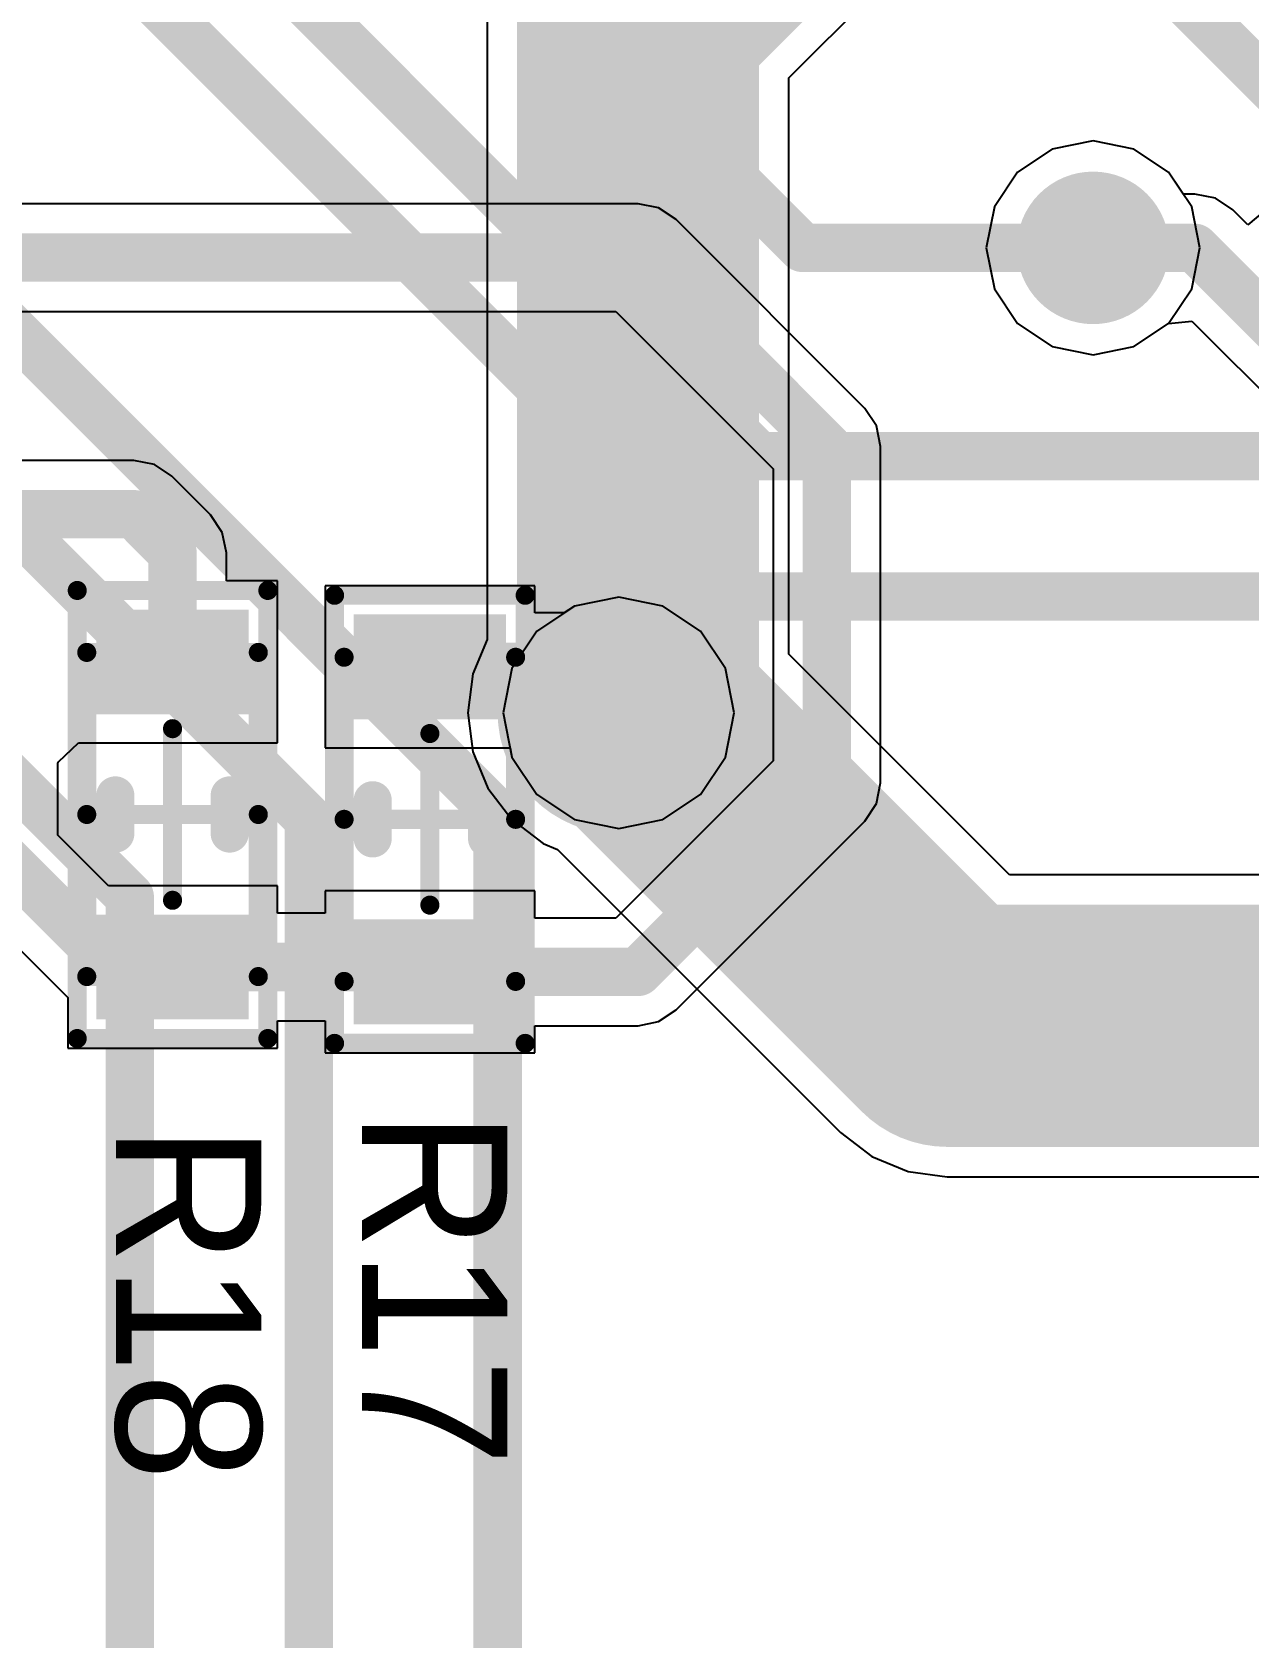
# Model space of a CAD drawing. Header units: millimetres. Extents: x 307 to 423, y 231 to 400.
# Drawn here: x 383.47 to 389.86, y 269.94 to 278.36 of the extents above; entities that cross this region are included whole.
import ezdxf

# ---------------------------------------------------------------- set-up
doc = ezdxf.new("R2010")
doc.units = ezdxf.units.MM
for name, color, linetype in [('BottomLayer', 5, 'Continuous'), ('Mechanical15', 56, 'Continuous'), ('Mechanical8', 56, 'Continuous'), ('MidLayer1', 16, 'Continuous'), ('MidLayer2', 76, 'Continuous'), ('MultiLayer', 9, 'Continuous'), ('TopLayer', 1, 'Continuous'), ('TopOverlay', 2, 'Continuous'), ('TopPaste', 8, 'Continuous'), ('TopSolder', 216, 'Continuous'), ('ViaHoleLayer', 16, 'Continuous')]:
    doc.layers.add(name, color=color, linetype=linetype)

# ---------------------------------------------------------------- blocks, each defined once
blk = doc.blocks.new('CC_NM_0603_473')
at = {"layer": 'Mechanical15', "const_width": 0.0999998}
for points in [[(-1.17499892, -0.50000154), (-1.17499892, 0.499999)], [(1.17500146, 0.499999), (-1.17499892, 0.499999)], [(1.17500146, -0.50000154), (1.17500146, 0.499999)], [(0, -0.4500016399999999), (0, 0.4499991)], [(0.4499991, 0), (-0.4499991, 0)], [(1.17500146, -0.50000154), (-1.17499892, -0.50000154)]]:
    blk.add_lwpolyline(points, dxfattribs=at)
at = {"layer": 'Mechanical15', "const_width": 0.0499999}
for points in [[(-1.1999976, 0.499999, 1), (-1.15000024, 0.499999, 1)], [(-1.1999976, 0.499999, 1), (-1.15000024, 0.499999, 1)], [(1.15000278, 0.499999, 1), (1.20000014, 0.499999, 1)], [(1.15000278, 0.499999, 1), (1.20000014, 0.499999, 1)], [(-0.02499868, 0.4499991, 1), (0.02499868, 0.4499991, 1)], [(-0.47499778, 0, 1), (-0.4250004199999999, 0, 1)], [(0.4250004199999999, 0, 1), (0.47499778, 0, 1)], [(-0.02499868, -0.4500016399999999, 1), (0.02499868, -0.4500016399999999, 1)], [(-1.1999976, -0.50000154, 1), (-1.15000024, -0.50000154, 1)], [(-1.1999976, -0.50000154, 1), (-1.15000024, -0.50000154, 1)], [(1.15000278, -0.50000154, 1), (1.20000014, -0.50000154, 1)], [(1.15000278, -0.50000154, 1), (1.20000014, -0.50000154, 1)]]:
    blk.add_lwpolyline(points, format="xyb", close=True, dxfattribs=at)
at = {"layer": 'Mechanical8', "const_width": 0.0999998}
for points in [[(-0.8500008399999999, -0.4500016399999999), (-0.8500008399999999, 0.4499991)], [(0.8500008399999999, 0.4499991), (-0.8500008399999999, 0.4499991)], [(0.8500008399999999, -0.4500016399999999), (0.8500008399999999, 0.4499991)], [(0.8500008399999999, -0.4500016399999999), (-0.8500008399999999, -0.4500016399999999)]]:
    blk.add_lwpolyline(points, dxfattribs=at)
at = {"layer": 'Mechanical8', "const_width": 0.0499999}
for points in [[(-0.87499952, 0.4499991, 1), (-0.8250021599999999, 0.4499991, 1)], [(-0.87499952, 0.4499991, 1), (-0.8250021599999999, 0.4499991, 1)], [(0.8250021599999999, 0.4499991, 1), (0.87499952, 0.4499991, 1)], [(0.8250021599999999, 0.4499991, 1), (0.87499952, 0.4499991, 1)], [(-0.87499952, -0.4500016399999999, 1), (-0.8250021599999999, -0.4500016399999999, 1)], [(-0.87499952, -0.4500016399999999, 1), (-0.8250021599999999, -0.4500016399999999, 1)], [(0.8250021599999999, -0.4500016399999999, 1), (0.87499952, -0.4500016399999999, 1)], [(0.8250021599999999, -0.4500016399999999, 1), (0.87499952, -0.4500016399999999, 1)]]:
    blk.add_lwpolyline(points, format="xyb", close=True, dxfattribs=at)
at = {"layer": 'TopLayer'}
for points in [[(-0.52500276, -0.3999992), (-0.52500276, 0.3999992), (-1.07499912, -0.3999992), (-1.07499912, 0.3999992)], [(1.07499912, -0.3999992), (1.07499912, 0.3999992), (0.52500276, -0.3999992), (0.52500276, 0.3999992)]]:
    blk.add_solid(points, dxfattribs=at)
at = {"layer": 'TopOverlay', "const_width": 0.1999996}
for points in [[(0.0999998, 0.2999994), (-0.0999998, 0.2999994)], [(0.0999998, -0.30000194), (-0.0999998, -0.30000194)]]:
    blk.add_lwpolyline(points, dxfattribs=at)
at = {"layer": 'TopOverlay', "const_width": 0.0999998}
for points in [[(-0.1499997, 0.2999994, 1), (-0.0499999, 0.2999994, 1)], [(0.0499999, 0.2999994, 1), (0.1499997, 0.2999994, 1)], [(-0.1499997, -0.30000194, 1), (-0.0499999, -0.30000194, 1)], [(0.0499999, -0.30000194, 1), (0.1499997, -0.30000194, 1)]]:
    blk.add_lwpolyline(points, format="xyb", close=True, dxfattribs=at)
at = {"layer": 'TopPaste'}
for points in [[(-0.52500276, -0.3999992), (-0.52500276, 0.3999992), (-1.07499912, -0.3999992), (-1.07499912, 0.3999992)], [(1.07499912, -0.3999992), (1.07499912, 0.3999992), (0.52500276, -0.3999992), (0.52500276, 0.3999992)]]:
    blk.add_solid(points, dxfattribs=at)
at = {"layer": 'TopSolder'}
for points in [[(-0.52500276, -0.3999992), (-0.52500276, 0.3999992), (-1.07499912, -0.3999992), (-1.07499912, 0.3999992)], [(1.07499912, -0.3999992), (1.07499912, 0.3999992), (0.52500276, -0.3999992), (0.52500276, 0.3999992)]]:
    blk.add_solid(points, dxfattribs=at)
blk = doc.blocks.new('CC_NM_0603_474')
at = {"layer": 'Mechanical15', "const_width": 0.0999998}
for points in [[(-1.17499892, 0.499999), (1.17500146, 0.499999)], [(-1.17499892, 0.499999), (-1.17499892, -0.50000154)], [(1.17500146, 0.499999), (1.17500146, -0.50000154)], [(0, 0.4499991), (0, -0.4500016399999999)], [(-0.4499991, 0), (0.4499991, 0)], [(-1.17499892, -0.50000154), (1.17500146, -0.50000154)]]:
    blk.add_lwpolyline(points, dxfattribs=at)
at = {"layer": 'Mechanical15', "const_width": 0.0499999}
for points in [[(-1.1999976, 0.499999, 1), (-1.15000024, 0.499999, 1)], [(-1.1999976, 0.499999, 1), (-1.15000024, 0.499999, 1)], [(1.15000278, 0.499999, 1), (1.20000014, 0.499999, 1)], [(1.15000278, 0.499999, 1), (1.20000014, 0.499999, 1)], [(-0.02499868, 0.4499991, 1), (0.02499868, 0.4499991, 1)], [(-0.47499778, 0, 1), (-0.4250004199999999, 0, 1)], [(0.4250004199999999, 0, 1), (0.47499778, 0, 1)], [(-0.02499868, -0.4500016399999999, 1), (0.02499868, -0.4500016399999999, 1)], [(-1.1999976, -0.50000154, 1), (-1.15000024, -0.50000154, 1)], [(-1.1999976, -0.50000154, 1), (-1.15000024, -0.50000154, 1)], [(1.15000278, -0.50000154, 1), (1.20000014, -0.50000154, 1)], [(1.15000278, -0.50000154, 1), (1.20000014, -0.50000154, 1)]]:
    blk.add_lwpolyline(points, format="xyb", close=True, dxfattribs=at)
at = {"layer": 'Mechanical8', "const_width": 0.0999998}
for points in [[(-0.8500008399999999, 0.4499991), (0.8500008399999999, 0.4499991)], [(-0.8500008399999999, 0.4499991), (-0.8500008399999999, -0.4500016399999999)], [(0.8500008399999999, 0.4499991), (0.8500008399999999, -0.4500016399999999)], [(-0.8500008399999999, -0.4500016399999999), (0.8500008399999999, -0.4500016399999999)]]:
    blk.add_lwpolyline(points, dxfattribs=at)
at = {"layer": 'Mechanical8', "const_width": 0.0499999}
for points in [[(-0.87499952, 0.4499991, 1), (-0.8250021599999999, 0.4499991, 1)], [(-0.87499952, 0.4499991, 1), (-0.8250021599999999, 0.4499991, 1)], [(0.8250021599999999, 0.4499991, 1), (0.87499952, 0.4499991, 1)], [(0.8250021599999999, 0.4499991, 1), (0.87499952, 0.4499991, 1)], [(-0.87499952, -0.4500016399999999, 1), (-0.8250021599999999, -0.4500016399999999, 1)], [(-0.87499952, -0.4500016399999999, 1), (-0.8250021599999999, -0.4500016399999999, 1)], [(0.8250021599999999, -0.4500016399999999, 1), (0.87499952, -0.4500016399999999, 1)], [(0.8250021599999999, -0.4500016399999999, 1), (0.87499952, -0.4500016399999999, 1)]]:
    blk.add_lwpolyline(points, format="xyb", close=True, dxfattribs=at)
at = {"layer": 'TopLayer'}
for points in [[(-0.52500276, -0.3999992), (-0.52500276, 0.3999992), (-1.07499912, -0.3999992), (-1.07499912, 0.3999992)], [(1.07499912, -0.3999992), (1.07499912, 0.3999992), (0.52500276, -0.3999992), (0.52500276, 0.3999992)]]:
    blk.add_solid(points, dxfattribs=at)
at = {"layer": 'TopOverlay', "const_width": 0.1999996}
for points in [[(-0.0999998, 0.2999994), (0.0999998, 0.2999994)], [(-0.0999998, -0.30000194), (0.0999998, -0.30000194)]]:
    blk.add_lwpolyline(points, dxfattribs=at)
at = {"layer": 'TopOverlay', "const_width": 0.0999998}
for points in [[(-0.1499997, 0.2999994, 1), (-0.0499999, 0.2999994, 1)], [(0.0499999, 0.2999994, 1), (0.1499997, 0.2999994, 1)], [(-0.1499997, -0.30000194, 1), (-0.0499999, -0.30000194, 1)], [(0.0499999, -0.30000194, 1), (0.1499997, -0.30000194, 1)]]:
    blk.add_lwpolyline(points, format="xyb", close=True, dxfattribs=at)
at = {"layer": 'TopPaste'}
for points in [[(-0.52500276, -0.3999992), (-0.52500276, 0.3999992), (-1.07499912, -0.3999992), (-1.07499912, 0.3999992)], [(1.07499912, -0.3999992), (1.07499912, 0.3999992), (0.52500276, -0.3999992), (0.52500276, 0.3999992)]]:
    blk.add_solid(points, dxfattribs=at)
at = {"layer": 'TopSolder'}
for points in [[(-0.52500276, -0.3999992), (-0.52500276, 0.3999992), (-1.07499912, -0.3999992), (-1.07499912, 0.3999992)], [(1.07499912, -0.3999992), (1.07499912, 0.3999992), (0.52500276, -0.3999992), (0.52500276, 0.3999992)]]:
    blk.add_solid(points, dxfattribs=at)

msp = doc.modelspace()

# ---------------------------------------------------------------- linework, layer by layer
at = {"layer": 'BottomLayer'}
for p, q in [((387.44374886, 278.12059184), (389.79384576, 280.47068874)), ((385.8602011, 278.44855664), (385.8602011, 275.17547454)), ((387.44374886, 275.09851508), (387.44374886, 278.12059184)), ((389.0395749799999, 277.78957396), (388.82497546, 277.74688672)), ((389.2541745, 277.74688672), (389.0395749799999, 277.78957396)), ((388.82497546, 277.74688672), (388.64304796, 277.6253273999999)), ((389.4361019999999, 277.6253273999999), (389.2541745, 277.74688672)), ((388.64304796, 277.6253273999999), (388.52148864, 277.4433999)), ((389.5123401, 277.51122806), (389.4361019999999, 277.6253273999999)), ((389.57296228, 277.51122806), (389.5123401, 277.51122806)), ((389.57297498, 277.5112306), (389.57296228, 277.51122806)), ((389.6810570599999, 277.4897295), (389.57297498, 277.5112306)), ((388.52148864, 277.4433999), (388.4788014, 277.22880038)), ((389.77268248, 277.42850788), (389.6810570599999, 277.4897295)), ((389.85102624, 277.35016412), (389.77268248, 277.42850788)), ((389.94967222, 277.43112408), (389.85102624, 277.35016412)), ((388.4788014, 277.22880038), (388.52148864, 277.01420086)), ((388.52148864, 277.01420086), (388.64304796, 276.83227336)), ((388.64304796, 276.83227336), (388.82497546, 276.71071404)), ((389.2541745, 276.71071404), (389.43609946, 276.83227082)), ((389.43609946, 276.83227082), (389.55807534, 276.84428502)), ((389.55807534, 276.84428502), (391.81166748, 274.5906928799999)), ((388.82497546, 276.71071404), (389.0395749799999, 276.6680268)), ((389.0395749799999, 276.6680268), (389.2541745, 276.71071404)), ((385.8602011, 275.17547454), (385.78558098, 274.99532504)), ((388.60182884, 273.9404351), (387.44374886, 275.09851508)), ((385.78558098, 274.99532504), (385.7586011, 274.79040038)), ((385.7586011, 274.79040038), (385.78558098, 274.58547572)), ((385.78558098, 274.58547572), (385.8646791199999, 274.39451598)), ((385.8646791199999, 274.39451598), (385.99050564, 274.23053104)), ((385.99050564, 274.23053104), (386.15449058, 274.10470198)), ((386.15449058, 274.10470198), (386.22891004, 274.07387654)), ((386.22891004, 274.07387654), (387.7139947, 272.58879188)), ((391.82995294, 273.9404351), (388.60182884, 273.9404351)), ((387.7139947, 272.58879188), (387.8779771, 272.46296536)), ((387.8779771, 272.46296536), (388.06893684, 272.38386722)), ((388.06893684, 272.38386722), (388.27386404, 272.35688734)), ((388.27386404, 272.35688734), (391.52379404, 272.35688734))]:
    msp.add_line(p, q, dxfattribs=at)
for points, const_width in [([(386.65197498, 278.44855664), (389.23397642, 281.03055808)], 1.27), ([(386.65197498, 274.89200038), (386.65197498, 278.44855664)], 1.27), ([(389.0395749799999, 277.22880038), (389.57297498, 277.22880038)], 0.254), ([(389.57297498, 277.22880038), (392.01137498, 274.79040038)], 0.254), ([(386.55037498, 274.79040038), (386.65197498, 274.89200038)], 1.27), ([(386.55037498, 274.79040038), (386.55037752, 274.79039784)], 1.27), ([(386.55037752, 274.79039784), (386.63212742, 274.79039784)], 1.27), ([(386.63212742, 274.79039784), (388.27386404, 273.14866122)], 1.27), ([(388.27386404, 273.14866122), (391.82995294, 273.14866122)], 1.27)]:
    msp.add_lwpolyline(points, dxfattribs=dict(at, const_width=const_width))
for points, const_width in [([(386.33447498, 278.44855664, 1), (386.96947498, 278.44855664, 1)], 0.635), ([(386.33447498, 278.44855664, 1), (386.96947498, 278.44855664, 1)], 0.635), ([(388.83957538, 277.22880038, 1), (389.23957458, 277.22880038, 1)], 0.3999992), ([(388.97607498, 277.22880038, 1), (389.10307498, 277.22880038, 1)], 0.127), ([(389.5094749799999, 277.22880038, 1), (389.63647498, 277.22880038, 1)], 0.127), ([(389.5094749799999, 277.22880038, 1), (389.63647498, 277.22880038, 1)], 0.127), ([(386.33447498, 274.89200038, 1), (386.96947498, 274.89200038, 1)], 0.635), ([(386.33447498, 274.89200038, 1), (386.96947498, 274.89200038, 1)], 0.635), ([(386.23287498, 274.79040038, 1), (386.86787498, 274.79040038, 1)], 0.635), ([(386.23287498, 274.79040038, 1), (386.86787498, 274.79040038, 1)], 0.635), ([(386.23287752, 274.79039784, 1), (386.86787752, 274.79039784, 1)], 0.635), ([(386.23287752, 274.79039784, 1), (386.86787752, 274.79039784, 1)], 0.635), ([(386.31462742, 274.79039784, 1), (386.94962742, 274.79039784, 1)], 0.635), ([(386.31462742, 274.79039784, 1), (386.94962742, 274.79039784, 1)], 0.635), ([(386.32812498, 274.79040038, 1), (386.77262498, 274.79040038, 1)], 0.4445), ([(387.95636404, 273.14866122, 1), (388.59136404, 273.14866122, 1)], 0.635), ([(387.95636404, 273.14866122, 1), (388.59136404, 273.14866122, 1)], 0.635)]:
    msp.add_lwpolyline(points, format="xyb", close=True, dxfattribs=dict(at, const_width=const_width))
at = {"layer": 'MidLayer1'}
for p, q in [((389.0395749799999, 277.78957396), (388.82497546, 277.74688672)), ((389.2541745, 277.74688672), (389.0395749799999, 277.78957396)), ((388.82497546, 277.74688672), (388.64304796, 277.6253273999999)), ((389.4361019999999, 277.6253273999999), (389.2541745, 277.74688672)), ((388.64304796, 277.6253273999999), (388.52148864, 277.4433999)), ((389.55766132, 277.4433999), (389.4361019999999, 277.6253273999999)), ((388.52148864, 277.4433999), (388.4788014, 277.22880038)), ((389.60034856, 277.22880038), (389.55766132, 277.4433999)), ((388.4788014, 277.22880038), (388.52148864, 277.01420086)), ((389.55766132, 277.01420086), (389.60034856, 277.22880038)), ((388.52148864, 277.01420086), (388.64304796, 276.83227336)), ((389.4361019999999, 276.83227336), (389.55766132, 277.01420086)), ((388.64304796, 276.83227336), (388.82497546, 276.71071404)), ((389.2541745, 276.71071404), (389.4361019999999, 276.83227336)), ((388.82497546, 276.71071404), (389.0395749799999, 276.6680268)), ((389.0395749799999, 276.6680268), (389.2541745, 276.71071404)), ((386.55037498, 275.39654598), (386.31841202, 275.35040688)), ((386.7823379399999, 275.35040688), (386.55037498, 275.39654598)), ((386.31841202, 275.35040688), (386.12176522, 275.21901014)), ((386.97898474, 275.21901014), (386.7823379399999, 275.35040688)), ((386.12176522, 275.21901014), (385.99036848, 275.02236334)), ((387.11038148, 275.02236334), (386.97898474, 275.21901014)), ((385.99036848, 275.02236334), (385.94422938, 274.79040038)), ((387.15652058, 274.79040038), (387.11038148, 275.02236334)), ((385.94422938, 274.79040038), (385.99036848, 274.55843742)), ((387.11038148, 274.55843742), (387.15652058, 274.79040038)), ((385.99036848, 274.55843742), (386.12176522, 274.36179062)), ((386.97898474, 274.36179062), (387.11038148, 274.55843742)), ((386.12176522, 274.36179062), (386.31841202, 274.23039388)), ((386.7823379399999, 274.23039388), (386.97898474, 274.36179062)), ((386.31841202, 274.23039388), (386.55037498, 274.18425478)), ((386.55037498, 274.18425478), (386.7823379399999, 274.23039388))]:
    msp.add_line(p, q, dxfattribs=at)
for points, const_width in [([(388.83957538, 277.22880038, 1), (389.23957458, 277.22880038, 1)], 0.3999992), ([(386.32812498, 274.79040038, 1), (386.77262498, 274.79040038, 1)], 0.4445)]:
    msp.add_lwpolyline(points, format="xyb", close=True, dxfattribs=dict(at, const_width=const_width))
at = {"layer": 'MidLayer2', "const_width": 0.254}
for points in [[(380.45437498, 282.96920038), (387.28697498, 276.13660038)], [(379.81937498, 282.81680038), (387.23617498, 275.40000038)], [(385.68677498, 282.35960038), (390.33497498, 277.71140038)], [(376.88277176, 282.2736036), (384.92477498, 274.23160038)], [(375.98397752, 281.82619784), (383.9849749799999, 273.82520038)], [(382.9435749799999, 281.8008003799999), (387.51557498, 277.22880038)], [(378.49857498, 281.67380038), (385.91537498, 274.25700038)], [(387.51557498, 277.22880038), (389.0395749799999, 277.22880038)], [(387.28697498, 276.13660038), (398.53917498, 276.13660038)], [(387.23617498, 275.40000038), (390.05557498, 275.40000038)], [(384.92477498, 263.71600038), (384.92477498, 274.23160038)], [(385.91537498, 262.77620038), (385.91537498, 274.25700038)], [(383.9849749799999, 263.51280038), (383.9849749799999, 273.82520038)]]:
    msp.add_lwpolyline(points, dxfattribs=at)
at = {"layer": 'MidLayer2'}
for points, const_width in [([(388.83957538, 277.22880038, 1), (389.23957458, 277.22880038, 1)], 0.3999992), ([(387.45207498, 277.22880038, 1), (387.57907498, 277.22880038, 1)], 0.127), ([(387.45207498, 277.22880038, 1), (387.57907498, 277.22880038, 1)], 0.127), ([(388.97607498, 277.22880038, 1), (389.10307498, 277.22880038, 1)], 0.127), ([(387.2234749799999, 276.13660038, 1), (387.35047498, 276.13660038, 1)], 0.127), ([(387.2234749799999, 276.13660038, 1), (387.35047498, 276.13660038, 1)], 0.127), ([(387.17267498, 275.40000038, 1), (387.29967498, 275.40000038, 1)], 0.127), ([(387.17267498, 275.40000038, 1), (387.29967498, 275.40000038, 1)], 0.127), ([(386.32812498, 274.79040038, 1), (386.77262498, 274.79040038, 1)], 0.4445), ([(384.86127498, 274.23160038, 1), (384.98827498, 274.23160038, 1)], 0.127), ([(384.86127498, 274.23160038, 1), (384.98827498, 274.23160038, 1)], 0.127), ([(385.85187498, 274.25700038, 1), (385.97887498, 274.25700038, 1)], 0.127), ([(385.85187498, 274.25700038, 1), (385.97887498, 274.25700038, 1)], 0.127), ([(383.92147498, 273.82520038, 1), (384.04847498, 273.82520038, 1)], 0.127), ([(383.92147498, 273.82520038, 1), (384.04847498, 273.82520038, 1)], 0.127)]:
    msp.add_lwpolyline(points, format="xyb", close=True, dxfattribs=dict(at, const_width=const_width))
at = {"layer": 'MultiLayer'}
for points, const_width in [([(388.83957538, 277.22880038, 1), (389.23957458, 277.22880038, 1)], 0.3999992), ([(386.32812498, 274.79040038, 1), (386.77262498, 274.79040038, 1)], 0.4445)]:
    msp.add_lwpolyline(points, format="xyb", close=True, dxfattribs=dict(at, const_width=const_width))
at = {"layer": 'TopLayer'}
for p, q in [((389.0395749799999, 277.78957396), (388.82497546, 277.74688672)), ((389.2541745, 277.74688672), (389.0395749799999, 277.78957396)), ((388.82497546, 277.74688672), (388.64304796, 277.6253273999999)), ((389.4361019999999, 277.6253273999999), (389.2541745, 277.74688672)), ((388.64304796, 277.6253273999999), (388.52148864, 277.4433999)), ((389.55766132, 277.4433999), (389.4361019999999, 277.6253273999999)), ((386.65196228, 277.46042806), (380.80997498, 277.46042806)), ((386.65197498, 277.4604306), (386.65196228, 277.46042806)), ((386.76005706, 277.4389295), (386.65197498, 277.4604306)), ((386.85168248, 277.37770788), (386.76005706, 277.4389295)), ((388.52148864, 277.4433999), (388.4788014, 277.22880038)), ((389.60034856, 277.22880038), (389.55766132, 277.4433999)), ((387.84227486, 276.38711296), (386.85168248, 277.37770788)), ((388.4788014, 277.22880038), (388.52148864, 277.01420086)), ((389.55766132, 277.01420086), (389.60034856, 277.22880038)), ((388.52148864, 277.01420086), (388.64304796, 276.83227336)), ((389.4361019999999, 276.83227336), (389.55766132, 277.01420086)), ((380.92695976, 276.8955726999999), (386.53498766, 276.8955726999999)), ((386.53498766, 276.8955726999999), (387.3601473, 276.0704156)), ((388.64304796, 276.83227336), (388.82497546, 276.71071404)), ((389.2541745, 276.71071404), (389.4361019999999, 276.83227336)), ((388.82497546, 276.71071404), (389.0395749799999, 276.6680268)), ((389.0395749799999, 276.6680268), (389.2541745, 276.71071404)), ((387.84228248, 276.38710788), (387.84227486, 276.38711296)), ((387.9035041, 276.29548246), (387.84228248, 276.38710788)), ((387.92500266, 276.18740038), (387.9035041, 276.29548246)), ((387.92500266, 274.42219944), (387.92500266, 276.18740038)), ((384.00631098, 276.11422806), (381.87677498, 276.11422806)), ((384.00632368, 276.1142306), (384.00631098, 276.11422806)), ((384.11440576, 276.0927295), (384.00632368, 276.1142306)), ((384.20603118, 276.03150788), (384.11440576, 276.0927295)), ((387.3601473, 276.0704156), (387.3601473, 274.53918422)), ((384.4092311799999, 275.82830788), (384.20603118, 276.03150788)), ((384.4704528, 275.73668246), (384.4092311799999, 275.82830788)), ((384.49195136, 275.62860038), (384.4704528, 275.73668246)), ((384.49195136, 275.4819992), (384.49195136, 275.62860038)), ((384.75952258, 275.4819992), (384.49195136, 275.4819992)), ((384.75952258, 274.63200344), (384.75952258, 275.4819992)), ((386.10977388, 275.4565992), (385.00977608, 275.4565992)), ((385.00977608, 275.4565992), (385.00977608, 274.60660344)), ((386.10977388, 275.314029), (386.10977388, 275.4565992)), ((386.55037498, 275.39654598), (386.31841202, 275.35040688)), ((386.7823379399999, 275.35040688), (386.55037498, 275.39654598)), ((386.26396966, 275.314029), (386.10977388, 275.314029)), ((386.31841202, 275.35040688), (386.26396966, 275.314029)), ((386.97898474, 275.21901014), (386.7823379399999, 275.35040688)), ((387.11038148, 275.02236334), (386.97898474, 275.21901014)), ((387.15652058, 274.79040038), (387.11038148, 275.02236334)), ((387.11038148, 274.55843742), (387.15652058, 274.79040038)), ((383.61062216, 274.53401278), (383.71633442, 274.63200344)), ((383.71633442, 274.63200344), (384.75952258, 274.63200344)), ((385.00977608, 274.60660344), (385.9807876, 274.60660344)), ((385.9807876, 274.60660344), (385.99036848, 274.55843742)), ((385.99036848, 274.55843742), (386.12176522, 274.36179062)), ((386.97898474, 274.36179062), (387.11038148, 274.55843742)), ((383.60700266, 274.5267585399999), (383.61062216, 274.53401278)), ((383.60700266, 274.14789468), (383.60700266, 274.5267585399999)), ((387.3601473, 274.53918422), (386.53498766, 273.71402712)), ((387.9035041, 274.31411736), (387.92500266, 274.42219944)), ((386.12176522, 274.36179062), (386.31841202, 274.23039388)), ((386.7823379399999, 274.23039388), (386.97898474, 274.36179062)), ((387.84228248, 274.22249194), (387.9035041, 274.31411736)), ((386.31841202, 274.23039388), (386.55037498, 274.18425478)), ((386.55037498, 274.18425478), (386.7823379399999, 274.23039388)), ((386.85168248, 273.23189194), (387.84227486, 274.22248686)), ((387.84227486, 274.22248686), (387.84228248, 274.22249194)), ((383.87289748, 273.88199732), (383.60700266, 274.14789468)), ((384.75952258, 273.88199732), (383.87289748, 273.88199732)), ((384.75952258, 273.73942712), (384.75952258, 273.88199732)), ((383.12486748, 273.83119986), (383.65952478, 273.2965451)), ((386.10977388, 273.8565973199999), (385.00977608, 273.8565973199999)), ((385.00977608, 273.8565973199999), (385.00977608, 273.73942712)), ((386.10977388, 273.71402712), (386.10977388, 273.8565973199999)), ((385.00977608, 273.73942712), (384.75952258, 273.73942712)), ((386.53498766, 273.71402712), (386.10977388, 273.71402712)), ((383.65952478, 273.2965451), (383.65952478, 273.03200156)), ((386.76005706, 273.17067032), (386.85168248, 273.23189194)), ((384.75952258, 273.03200156), (384.75952258, 273.1745717599999)), ((384.75952258, 273.1745717599999), (385.00977608, 273.1745717599999)), ((385.00977608, 273.1745717599999), (385.00977608, 273.00660156)), ((386.10977388, 273.00660156), (386.10977388, 273.14917176)), ((386.10977388, 273.14917176), (386.65196228, 273.14917176)), ((386.65196228, 273.14917176), (386.65197498, 273.14916922)), ((386.65197498, 273.14916922), (386.76005706, 273.17067032)), ((383.65952478, 273.03200156), (384.75952258, 273.03200156)), ((385.00977608, 273.00660156), (386.10977388, 273.00660156))]:
    msp.add_line(p, q, dxfattribs=at)
for points, const_width in [([(388.83957538, 277.22880038, 1), (389.23957458, 277.22880038, 1)], 0.3999992), ([(386.58847498, 277.17800038, 1), (386.71547498, 277.17800038, 1)], 0.127), ([(386.58847498, 277.17800038, 1), (386.71547498, 277.17800038, 1)], 0.127), ([(387.57907498, 276.18740038, 1), (387.70607498, 276.18740038, 1)], 0.127), ([(387.57907498, 276.18740038, 1), (387.70607498, 276.18740038, 1)], 0.127), ([(383.9428236799999, 275.83180038, 1), (384.06982368, 275.83180038, 1)], 0.127), ([(383.9428236799999, 275.83180038, 1), (384.06982368, 275.83180038, 1)], 0.127), ([(384.14602368, 275.62860038, 1), (384.27302368, 275.62860038, 1)], 0.127), ([(384.14602368, 275.62860038, 1), (384.27302368, 275.62860038, 1)], 0.127), ([(386.32812498, 274.79040038, 1), (386.77262498, 274.79040038, 1)], 0.4445), ([(384.14602368, 275.05700132, 1), (384.27302368, 275.05700132, 1)], 0.127), ([(385.49627498, 275.03160132, 1), (385.62327498, 275.03160132, 1)], 0.127), ([(386.24567404, 275.03160132, 1), (386.37267404, 275.03160132, 1)], 0.127), ([(386.24567404, 275.03160132, 1), (386.37267404, 275.03160132, 1)], 0.127), ([(386.48687498, 274.79040038, 1), (386.61387498, 274.79040038, 1)], 0.127), ([(387.57907498, 274.42219944, 1), (387.70607498, 274.42219944, 1)], 0.127), ([(387.57907498, 274.42219944, 1), (387.70607498, 274.42219944, 1)], 0.127), ([(383.8349829, 273.45699944, 1), (383.9619829, 273.45699944, 1)], 0.127), ([(383.8349829, 273.45699944, 1), (383.9619829, 273.45699944, 1)], 0.127), ([(384.14602368, 273.45699944, 1), (384.27302368, 273.45699944, 1)], 0.127), ([(384.14602368, 273.45699944, 1), (384.27302368, 273.45699944, 1)], 0.127), ([(385.49627498, 273.45699944, 1), (385.62327498, 273.45699944, 1)], 0.127), ([(385.49627498, 273.43159944, 1), (385.62327498, 273.43159944, 1)], 0.127), ([(386.58847498, 273.43159944, 1), (386.71547498, 273.43159944, 1)], 0.127), ([(386.58847498, 273.43159944, 1), (386.71547498, 273.43159944, 1)], 0.127)]:
    msp.add_lwpolyline(points, format="xyb", close=True, dxfattribs=dict(at, const_width=const_width))
at = {"layer": 'TopLayer', "const_width": 0.254}
for points in [[(380.80997498, 277.17800038), (386.65197498, 277.17800038)], [(386.65197498, 277.17800038), (387.6425749799999, 276.18740038)], [(387.6425749799999, 274.42219944), (387.6425749799999, 276.18740038)], [(381.87677498, 275.83180038), (384.00632368, 275.83180038)], [(384.00632368, 275.83180038), (384.20952368, 275.62860038)], [(384.20952368, 275.05700132), (384.20952368, 275.62860038)], [(385.5597749799999, 275.03160132), (386.30917404, 275.03160132)], [(386.30917404, 275.03160132), (386.55037498, 274.79040038)], [(386.65197498, 273.43159944), (387.6425749799999, 274.42219944)], [(383.32457498, 274.03090736), (383.8984829, 273.45699944)], [(383.8984829, 273.45699944), (384.20952368, 273.45699944)], [(384.20952368, 273.45699944), (385.5597749799999, 273.45699944)], [(385.5597749799999, 273.43159944), (386.65197498, 273.43159944)]]:
    msp.add_lwpolyline(points, dxfattribs=at)
at = {"layer": 'ViaHoleLayer'}
for points, const_width in [([(388.92707584, 277.22880038, 1), (389.15207412, 277.22880038, 1)], 0.22499828), ([(386.4233749799999, 274.79040038, 1), (386.67737498, 274.79040038, 1)], 0.254)]:
    msp.add_lwpolyline(points, format="xyb", close=True, dxfattribs=dict(at, const_width=const_width))

# ---------------------------------------------------------------- block references
for name, p, rotation in [('CC_NM_0603_473', (384.20952368, 274.25700038), 270), ('CC_NM_0603_474', (385.5597749799999, 274.23160038), 90)]:
    msp.add_blockref(name, p, dxfattribs=dict(rotation=rotation))

# ---------------------------------------------------------------- texts
at = {"layer": 'TopOverlay'}
for s, p in [('R17', (385.2041749799999, 272.70760038)), ('R18', (383.9129609, 272.63140038))]:
    msp.add_text(s, height=0.7619999999999999, rotation=270, dxfattribs=at).set_placement(p)

doc.saveas('drawing.dxf')
